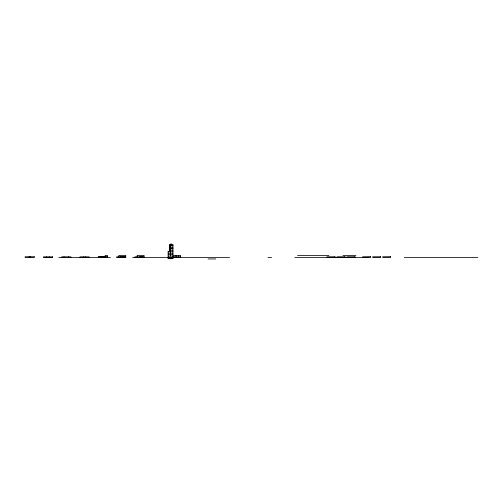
<?xml version="1.0" encoding="UTF-8"?>
<svg xmlns="http://www.w3.org/2000/svg" width="503" height="503" viewBox="0 0 503 503"><rect width="100%" height="100%" fill="white"/><g stroke="black" fill="none" stroke-linecap="round" stroke-linejoin="round"><path stroke-width="0.75" d="M170.542 245.508L172.925 245.508M169.348 245.873L172.925 245.873M169.348 247.338L172.925 247.338M170.542 248.432L172.925 248.432M169.348 248.803L172.925 248.803M169.348 250.261L172.925 250.261M170.542 251.362L168.159 251.362L168.159 258.68L172.925 258.68L172.925 244.408L169.348 244.408L169.348 251.726M168.159 251.726L172.925 251.726M168.159 253.191L172.925 253.191M168.159 254.656L172.925 254.656M297.562 255.386L328.893 255.386M342.908 255.386L355.935 255.386M168.159 256.115L172.925 256.115M99.669 256.7L106.102 256.7M120.588 256.7L125.102 256.7M140.28 256.7L142.72 256.7M334.967 256.775L326.969 256.775L326.969 257.442L334.967 257.442L334.967 256.675M344.964 256.775L336.966 256.775L336.966 257.442L344.964 257.442L344.964 256.675M354.961 256.775L346.963 256.775L346.963 257.442L354.961 257.442L354.961 256.675M380.639 256.775L372.648 256.775L372.648 257.442L380.639 257.442L380.639 256.675M98.318 256.788L107.466 256.788M125.756 256.851L116.608 256.851L116.608 257.58L125.756 257.58L125.756 255.386L118.897 255.386L118.897 257.58M144.047 256.851L134.905 256.851L134.905 257.58M173.013 256.851L180.634 256.851M58.82 257.58L110.364 257.58M132.654 257.58L229.582 257.58M268.011 257.58L271.639 257.58M294.764 257.58L368.341 257.58M404.274 257.58L477.85 257.58M168.159 257.945L172.925 257.945M168.159 258.316L172.925 258.316M208.085 258.957L215.768 258.957M180.634 257.58L180.634 255.386L173.774 255.386L173.774 257.58M178.345 255.386L178.345 257.58M176.063 255.386L176.063 257.58M171.737 244.408L171.737 244.043L170.542 244.043L170.542 244.408M171.737 245.508L171.737 245.143L170.542 245.143L170.542 256.115M170.542 257.58L170.542 257.945M170.542 258.316L170.542 258.68M144.047 257.58L144.047 255.386L137.187 255.386L137.187 257.58M139.476 256.819L139.476 257.58M121.185 256.819L121.185 257.58M107.466 257.58L107.466 255.386L105.177 255.386L105.177 257.58M100.606 256.851L100.606 257.58M98.318 256.819L98.318 257.58M89.176 257.58L89.176 256.851L80.027 256.844L80.027 257.58M85.46 256.851L85.46 257.58M83.743 256.851L83.743 257.58M70.879 257.58L70.879 256.819L61.737 256.819L61.737 257.58M68.597 256.819L68.597 257.58M64.019 256.819L64.019 257.58M49.445 256.819L49.445 257.58M46.584 256.819L46.584 257.58M30.211 256.744L30.211 257.58M29.237 256.744L29.237 257.58M34.298 256.744L25.15 256.744L25.15 257.58L34.298 257.58L34.298 256.744M370.648 256.675L362.65 256.775L362.65 257.442L370.648 257.442L370.648 256.675M390.636 256.675L382.638 256.775L382.638 257.442L390.636 257.442L390.636 256.675M52.589 256.851L43.44 256.851L43.44 257.58L52.589 257.58L52.589 256.819"/></g></svg>
